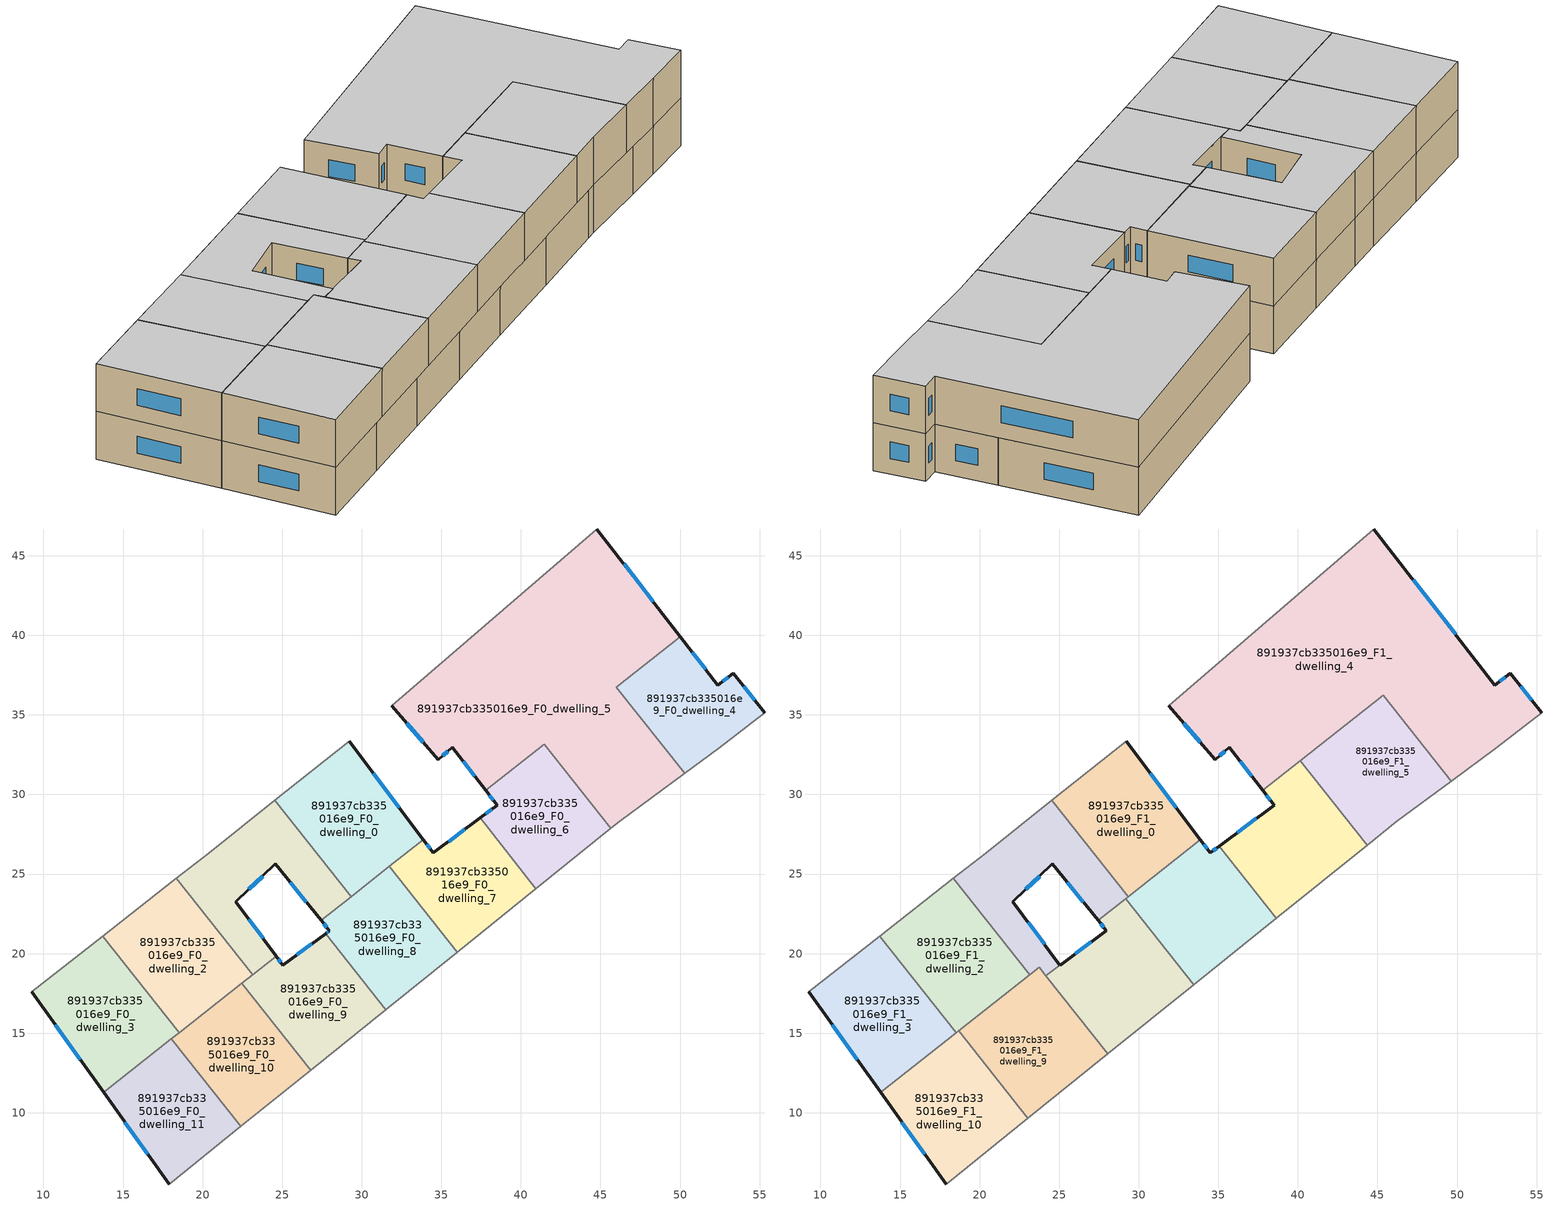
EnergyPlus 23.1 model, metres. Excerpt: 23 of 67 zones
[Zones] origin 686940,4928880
891937cb335016e9_F0_dwelling_0
 floor ground (EU_floor_Construction): 29.21,33.35 33.87,27.16 29.33,23.57 24.54,29.63 z0
 wall outside (EU_wall_Construction): 33.87,27.16 29.21,33.35 z0:3
 wall to 891937cb335016e9_F0_dwelling_1 (EU_wall_Construction): 24.54,29.63 29.33,23.57 z0:3
 wall adiabatic (EU_wall_Construction): 29.21,33.35 24.54,29.63 z0:3
 wall to 891937cb335016e9_F0_dwelling_8 (EU_wall_Construction): 29.33,23.57 31.74,25.48 z0:3
 wall to 891937cb335016e9_F0_dwelling_7 (EU_wall_Construction): 31.74,25.48 33.87,27.16 z0:3
 window (EU_Window_Construction): 32.35,29.17 30.72,31.34 z0.98:2.02
891937cb335016e9_F0_dwelling_1
 floor ground (EU_floor_Construction): 24.54,29.63 29.33,23.57 27.44,22.08 24.58,25.64 22.09,23.27 24.62,19.85 23.14,18.67 18.35,24.72 20.38,26.31 z0
 wall outside (EU_wall_Construction): 24.62,19.85 22.09,23.27 24.58,25.64 27.44,22.08 z0:3
 wall to 891937cb335016e9_F0_dwelling_2 (EU_wall_Construction): 18.35,24.72 23.14,18.67 z0:3
 wall adiabatic (EU_wall_Construction): 24.54,29.63 20.38,26.31 18.35,24.72 z0:3
 wall to 891937cb335016e9_F0_dwelling_9 (EU_wall_Construction): 23.14,18.67 24.62,19.85 z0:3
 wall to 891937cb335016e9_F0_dwelling_8 (EU_wall_Construction): 27.44,22.08 29.33,23.57 z0:3
 window (EU_Window_Construction): 25.51,24.48 26.51,23.24 / 22.9,24.04 23.77,24.87 / 23.8,20.96 22.91,22.16 z0.98:2.02
891937cb335016e9_F0_dwelling_10
 floor ground (EU_floor_Construction): 22.47,18.15 26.79,12.68 22.39,9.14 18.04,14.65 z0
 wall to 891937cb335016e9_F0_dwelling_9 (EU_wall_Construction): 26.79,12.68 22.47,18.15 z0:3
 wall adiabatic (EU_wall_Construction): 22.39,9.14 26.79,12.68 z0:3
 wall to 891937cb335016e9_F0_dwelling_11 (EU_wall_Construction): 18.04,14.65 22.39,9.14 z0:3
 wall to 891937cb335016e9_F0_dwelling_2 (EU_wall_Construction): 22.47,18.15 18.52,15.03 z0:3
 wall to 891937cb335016e9_F0_dwelling_3 (EU_wall_Construction): 18.52,15.03 18.04,14.65 z0:3
 ceiling adiabatic (EU_roof_Construction): 26.79,12.68 22.47,18.15 18.04,14.65 18.67,15.14 23.02,9.65 z3
891937cb335016e9_F0_dwelling_11
 floor ground (EU_floor_Construction): 18.04,14.65 22.39,9.14 17.89,5.52 13.78,11.28 z0
 wall outside (EU_wall_Construction): 13.78,11.28 17.89,5.52 z0:3
 wall adiabatic (EU_wall_Construction): 17.89,5.52 22.39,9.14 z0:3
 wall to 891937cb335016e9_F0_dwelling_3 (EU_wall_Construction): 18.04,14.65 13.78,11.28 z0:3
 window (EU_Window_Construction): 15.11,9.41 16.55,7.39 z0.98:2.02
891937cb335016e9_F0_dwelling_2
 floor ground (EU_floor_Construction): 18.35,24.72 23.14,18.67 18.52,15.03 13.72,21.1 z0
 wall to 891937cb335016e9_F0_dwelling_3 (EU_wall_Construction): 13.72,21.1 18.52,15.03 z0:3
 wall adiabatic (EU_wall_Construction): 18.35,24.72 13.72,21.1 z0:3
 wall to 891937cb335016e9_F0_dwelling_9 (EU_wall_Construction): 22.47,18.15 23.14,18.67 z0:3
891937cb335016e9_F0_dwelling_3
 floor ground (EU_floor_Construction): 13.72,21.1 18.52,15.03 13.78,11.28 9.26,17.6 z0
 wall outside (EU_wall_Construction): 9.26,17.6 13.78,11.28 z0:3
 wall adiabatic (EU_wall_Construction): 13.72,21.1 9.26,17.6 z0:3
 window (EU_Window_Construction): 10.73,15.55 12.31,13.33 z0.98:2.02
891937cb335016e9_F0_dwelling_4
 floor ground (EU_floor_Construction): 53.36,37.62 55.33,35.12 52.44,32.91 50.29,31.32 46,36.75 50.01,39.92 52.38,36.86 z0
 wall outside (EU_wall_Construction): 55.33,35.12 53.36,37.62 52.38,36.86 50.01,39.92 z0:3
 wall adiabatic (EU_wall_Construction): 50.29,31.32 52.44,32.91 55.33,35.12 z0:3
 wall to 891937cb335016e9_F0_dwelling_5 (EU_wall_Construction): 50.01,39.92 46,36.75 50.29,31.32 z0:3
 window (EU_Window_Construction): 54.69,35.93 54,36.81 / 51.61,37.86 50.78,38.93 / 53.04,37.37 52.7,37.11 z0.98:2.02
891937cb335016e9_F0_dwelling_5
 floor ground (EU_floor_Construction): 44.78,46.68 50.01,39.92 46,36.75 50.29,31.32 46.22,28.31 45.66,27.86 41.47,33.17 37.79,30.26 35.7,32.95 34.81,32.18 31.89,35.58 z0
 wall outside (EU_wall_Construction): 50.01,39.92 44.78,46.68 / 31.89,35.58 34.81,32.18 35.7,32.95 37.79,30.26 z0:3
 wall adiabatic (EU_wall_Construction): 45.66,27.86 46.22,28.31 50.29,31.32 / 44.78,46.68 31.89,35.58 z0:3
 wall to 891937cb335016e9_F0_dwelling_6 (EU_wall_Construction): 37.79,30.26 41.47,33.17 45.66,27.86 z0:3
 window (EU_Window_Construction): 48.31,42.12 46.48,44.48 / 36.38,32.08 37.11,31.13 / 35.1,32.43 35.41,32.7 / 32.84,34.48 33.86,33.29 z0.98:2.02
891937cb335016e9_F0_dwelling_6
 floor ground (EU_floor_Construction): 41.47,33.17 45.66,27.86 40.95,24.07 37.43,28.52 38.51,29.33 37.79,30.26 z0
 wall outside (EU_wall_Construction): 37.79,30.26 38.51,29.33 37.43,28.52 z0:3
 wall adiabatic (EU_wall_Construction): 40.95,24.07 45.66,27.86 z0:3
 wall to 891937cb335016e9_F0_dwelling_7 (EU_wall_Construction): 37.43,28.52 40.95,24.07 z0:3
 window (EU_Window_Construction): 38.16,29.07 37.78,28.79 / 38.02,29.96 38.27,29.63 z0.98:2.02
891937cb335016e9_F0_dwelling_7
 floor ground (EU_floor_Construction): 37.43,28.52 40.95,24.07 36,20.09 31.74,25.48 33.87,27.16 34.5,26.32 z0
 wall outside (EU_wall_Construction): 37.43,28.52 34.5,26.32 33.87,27.16 z0:3
 wall to 891937cb335016e9_F0_dwelling_8 (EU_wall_Construction): 31.74,25.48 36,20.09 z0:3
 wall adiabatic (EU_wall_Construction): 36,20.09 40.95,24.07 z0:3
 window (EU_Window_Construction): 34.29,26.59 34.07,26.89 / 36.48,27.81 35.45,27.04 z0.98:2.02
891937cb335016e9_F0_dwelling_8
 floor ground (EU_floor_Construction): 31.74,25.48 36,20.09 31.51,16.48 27.73,21.26 27.97,21.43 27.44,22.08 z0
 wall outside (EU_wall_Construction): 27.44,22.08 27.97,21.43 27.73,21.26 z0:3
 wall adiabatic (EU_wall_Construction): 31.51,16.48 36,20.09 z0:3
 wall to 891937cb335016e9_F0_dwelling_9 (EU_wall_Construction): 27.73,21.26 31.51,16.48 z0:3
 window (EU_Window_Construction): 27.62,21.87 27.8,21.64 / 27.89,21.37 27.81,21.31 z0.98:2.02
891937cb335016e9_F0_dwelling_9
 floor ground (EU_floor_Construction): 27.73,21.26 31.51,16.48 26.79,12.68 22.47,18.15 24.62,19.85 25.05,19.27 z0
 wall outside (EU_wall_Construction): 27.73,21.26 25.05,19.27 24.62,19.85 z0:3
 wall adiabatic (EU_wall_Construction): 26.79,12.68 31.51,16.48 z0:3
 window (EU_Window_Construction): 24.91,19.46 24.76,19.66 / 26.86,20.61 25.92,19.92 z0.98:2.02
891937cb335016e9_F1_dwelling_0
 floor to 891937cb335016e9_F0_dwelling_0 (EU_floor_Construction): 29.21,33.35 33.87,27.16 29.33,23.57 24.54,29.63 z3
 wall outside (EU_wall_Construction): 33.87,27.16 29.21,33.35 z3:6
 wall to 891937cb335016e9_F1_dwelling_1 (EU_wall_Construction): 24.54,29.63 29.33,23.57 z3:6
 wall adiabatic (EU_wall_Construction): 29.21,33.35 24.54,29.63 z3:6
 wall to 891937cb335016e9_F1_dwelling_7 (EU_wall_Construction): 29.33,23.57 33.87,27.16 z3:6
 window (EU_Window_Construction): 32.35,29.17 30.72,31.34 z3.98:5.02
 ceiling to 891937cb335016e9_F2_dwelling_0 (EU_floor_Construction): 33.87,27.16 29.21,33.35 24.54,29.63 29.33,23.57 z6
891937cb335016e9_F1_dwelling_1
 floor to 891937cb335016e9_F0_dwelling_1 (EU_floor_Construction): 24.54,29.63 29.33,23.57 27.44,22.08 24.58,25.64 22.09,23.27 24.62,19.85 23.14,18.67 18.35,24.72 20.38,26.31 z3
 floor to 891937cb335016e9_F0_dwelling_9 (EU_floor_Construction): 24.62,19.85 25.05,19.27 24.17,18.62 23.74,19.15 z3
 wall outside (EU_wall_Construction): 25.05,19.27 22.09,23.27 24.58,25.64 27.44,22.08 z3:6
 wall to 891937cb335016e9_F1_dwelling_2 (EU_wall_Construction): 18.35,24.72 23.14,18.67 z3:6
 wall adiabatic (EU_wall_Construction): 24.54,29.63 20.38,26.31 18.35,24.72 z3:6
 wall to 891937cb335016e9_F1_dwelling_8 (EU_wall_Construction): 24.17,18.62 25.05,19.27 / 27.44,22.08 29.17,23.44 z3:6
 wall to 891937cb335016e9_F1_dwelling_9 (EU_wall_Construction): 23.14,18.67 23.74,19.15 24.17,18.62 z3:6
 wall to 891937cb335016e9_F1_dwelling_7 (EU_wall_Construction): 29.17,23.44 29.33,23.57 z3:6
 window (EU_Window_Construction): 25.51,24.48 26.51,23.24 / 22.9,24.04 23.77,24.87 / 24.09,20.57 23.05,21.97 z3.98:5.02
 ceiling to 891937cb335016e9_F2_dwelling_1 (EU_floor_Construction): 27.44,22.08 29.33,23.57 24.54,29.63 20.38,26.31 18.35,24.72 23.14,18.67 23.74,19.15 24.17,18.62 25.05,19.27 22.09,23.27 24.58,25.64 z6
891937cb335016e9_F1_dwelling_10
 floor to 891937cb335016e9_F0_dwelling_11 (EU_floor_Construction): 18.04,14.65 22.39,9.14 17.89,5.52 13.78,11.28 z3
 floor to 891937cb335016e9_F0_dwelling_10 (EU_floor_Construction): 18.67,15.14 23.02,9.65 22.39,9.14 18.04,14.65 z3
 wall outside (EU_wall_Construction): 13.78,11.28 17.89,5.52 z3:6
 wall to 891937cb335016e9_F1_dwelling_9 (EU_wall_Construction): 23.02,9.65 18.67,15.14 z3:6
 wall adiabatic (EU_wall_Construction): 17.89,5.52 23.02,9.65 z3:6
 wall to 891937cb335016e9_F1_dwelling_3 (EU_wall_Construction): 18.52,15.03 13.78,11.28 z3:6
 wall to 891937cb335016e9_F1_dwelling_2 (EU_wall_Construction): 18.67,15.14 18.52,15.03 z3:6
 window (EU_Window_Construction): 15.11,9.41 16.55,7.39 z3.98:5.02
 ceiling to 891937cb335016e9_F2_dwelling_10 (EU_floor_Construction): 23.02,9.65 18.67,15.14 13.78,11.28 17.89,5.52 z6
891937cb335016e9_F1_dwelling_2
 floor to 891937cb335016e9_F0_dwelling_2 (EU_floor_Construction): 18.35,24.72 23.14,18.67 18.52,15.03 13.72,21.1 z3
 wall to 891937cb335016e9_F1_dwelling_3 (EU_wall_Construction): 13.72,21.1 18.52,15.03 z3:6
 wall adiabatic (EU_wall_Construction): 18.35,24.72 13.72,21.1 z3:6
 wall to 891937cb335016e9_F1_dwelling_9 (EU_wall_Construction): 18.67,15.15 23.14,18.67 z3:6
 ceiling to 891937cb335016e9_F2_dwelling_2 (EU_floor_Construction): 23.14,18.67 18.35,24.72 13.72,21.1 18.52,15.03 z6
891937cb335016e9_F1_dwelling_3
 floor to 891937cb335016e9_F0_dwelling_3 (EU_floor_Construction): 13.72,21.1 18.52,15.03 13.78,11.28 9.26,17.6 z3
 wall outside (EU_wall_Construction): 9.26,17.6 13.78,11.28 z3:6
 wall adiabatic (EU_wall_Construction): 13.72,21.1 9.26,17.6 z3:6
 window (EU_Window_Construction): 10.73,15.55 12.31,13.33 z3.98:5.02
 ceiling to 891937cb335016e9_F2_dwelling_3 (EU_floor_Construction): 18.52,15.03 13.72,21.1 9.26,17.6 13.78,11.28 z6
891937cb335016e9_F1_dwelling_4
 floor to 891937cb335016e9_F0_dwelling_4 (EU_floor_Construction): 53.36,37.62 55.33,35.12 52.44,32.91 50.29,31.32 46,36.75 50.01,39.92 52.38,36.86 z3
 floor to 891937cb335016e9_F0_dwelling_5 (EU_floor_Construction): 44.78,46.68 50.01,39.92 46,36.75 50.29,31.32 49.63,30.84 45.36,36.24 37.79,30.26 35.7,32.95 34.81,32.18 31.89,35.58 z3
 wall outside (EU_wall_Construction): 55.33,35.12 53.36,37.62 52.38,36.86 44.78,46.68 / 31.89,35.58 34.81,32.18 35.7,32.95 37.79,30.26 z3:6
 wall adiabatic (EU_wall_Construction): 49.63,30.84 52.44,32.91 55.33,35.12 / 44.78,46.68 31.89,35.58 z3:6
 wall to 891937cb335016e9_F1_dwelling_5 (EU_wall_Construction): 40.16,32.13 45.36,36.24 49.63,30.84 z3:6
 wall to 891937cb335016e9_F1_dwelling_6 (EU_wall_Construction): 37.79,30.26 40.16,32.13 z3:6
 window (EU_Window_Construction): 49.91,40.05 47.25,43.49 / 53.04,37.37 52.7,37.11 / 54.69,35.93 54,36.81 / 36.38,32.08 37.11,31.13 / 35.1,32.43 35.41,32.7 / 32.84,34.48 33.86,33.29 z3.98:5.02
 ceiling to 891937cb335016e9_F2_dwelling_4 (EU_floor_Construction): 52.44,32.91 55.33,35.12 53.36,37.62 52.38,36.86 44.78,46.68 31.89,35.58 34.81,32.18 35.7,32.95 37.79,30.26 45.36,36.24 49.63,30.84 z6
891937cb335016e9_F1_dwelling_5
 floor to 891937cb335016e9_F0_dwelling_5 (EU_floor_Construction): 45.36,36.24 49.63,30.84 46.22,28.31 45.66,27.86 41.47,33.17 z3
 floor to 891937cb335016e9_F0_dwelling_6 (EU_floor_Construction): 41.47,33.17 45.66,27.86 44.36,26.82 40.16,32.13 z3
 wall adiabatic (EU_wall_Construction): 44.36,26.82 46.22,28.31 49.63,30.84 z3:6
 wall to 891937cb335016e9_F1_dwelling_6 (EU_wall_Construction): 40.16,32.13 44.36,26.82 z3:6
 ceiling to 891937cb335016e9_F2_dwelling_5 (EU_floor_Construction): 46.22,28.31 49.63,30.84 45.36,36.24 40.16,32.13 44.36,26.82 z6
891937cb335016e9_F1_dwelling_6
 floor to 891937cb335016e9_F0_dwelling_6 (EU_floor_Construction): 40.16,32.13 44.36,26.82 40.95,24.07 37.43,28.52 38.51,29.33 37.79,30.26 z3
 floor to 891937cb335016e9_F0_dwelling_7 (EU_floor_Construction): 37.43,28.52 40.95,24.07 38.65,22.22 35.07,26.75 z3
 wall outside (EU_wall_Construction): 37.79,30.26 38.51,29.33 35.07,26.75 z3:6
 wall adiabatic (EU_wall_Construction): 38.65,22.22 44.36,26.82 z3:6
 wall to 891937cb335016e9_F1_dwelling_7 (EU_wall_Construction): 35.07,26.75 38.65,22.22 z3:6
 window (EU_Window_Construction): 37.39,28.49 36.19,27.59 / 38.02,29.96 38.27,29.63 z3.98:5.02
 ceiling to 891937cb335016e9_F2_dwelling_6 (EU_floor_Construction): 44.36,26.82 40.16,32.13 37.79,30.26 38.51,29.33 35.07,26.75 38.65,22.22 z6
891937cb335016e9_F1_dwelling_7
 floor to 891937cb335016e9_F0_dwelling_7 (EU_floor_Construction): 35.07,26.75 38.65,22.22 36,20.09 31.74,25.48 33.87,27.16 34.5,26.32 z3
 floor to 891937cb335016e9_F0_dwelling_8 (EU_floor_Construction): 31.74,25.48 36,20.09 33.44,18.04 29.17,23.44 z3
 wall outside (EU_wall_Construction): 35.07,26.75 34.5,26.32 33.87,27.16 z3:6
 wall to 891937cb335016e9_F1_dwelling_8 (EU_wall_Construction): 29.17,23.44 33.44,18.04 z3:6
 wall adiabatic (EU_wall_Construction): 33.44,18.04 38.65,22.22 z3:6
 window (EU_Window_Construction): 34.29,26.59 34.07,26.89 / 34.88,26.61 34.68,26.46 z3.98:5.02
 ceiling to 891937cb335016e9_F2_dwelling_7 (EU_floor_Construction): 38.65,22.22 35.07,26.75 34.5,26.32 33.87,27.16 29.17,23.44 33.44,18.04 z6
891937cb335016e9_F1_dwelling_8
 floor to 891937cb335016e9_F0_dwelling_8 (EU_floor_Construction): 29.17,23.44 33.44,18.04 31.51,16.48 27.73,21.26 27.97,21.43 27.44,22.08 z3
 floor to 891937cb335016e9_F0_dwelling_9 (EU_floor_Construction): 27.73,21.26 31.51,16.48 28.05,13.7 24.17,18.62 z3
 wall outside (EU_wall_Construction): 27.44,22.08 27.97,21.43 25.05,19.28 z3:6
 wall adiabatic (EU_wall_Construction): 28.05,13.7 33.44,18.04 z3:6
 wall to 891937cb335016e9_F1_dwelling_9 (EU_wall_Construction): 24.17,18.62 28.05,13.7 z3:6
 window (EU_Window_Construction): 27.02,20.73 26,19.98 / 27.62,21.87 27.8,21.64 z3.98:5.02
 ceiling to 891937cb335016e9_F2_dwelling_8 (EU_floor_Construction): 33.44,18.04 29.17,23.44 27.44,22.08 27.97,21.43 24.17,18.62 28.05,13.7 z6
891937cb335016e9_F1_dwelling_9
 floor adiabatic (EU_floor_Construction): 22.47,18.15 26.79,12.68 23.02,9.65 18.67,15.14 z3
 floor to 891937cb335016e9_F0_dwelling_9 (EU_floor_Construction): 23.74,19.15 28.05,13.7 26.79,12.68 22.47,18.15 z3
 wall adiabatic (EU_wall_Construction): 23.02,9.65 28.05,13.7 z3:6
 ceiling to 891937cb335016e9_F2_dwelling_9 (EU_floor_Construction): 28.05,13.7 23.74,19.15 18.67,15.14 23.02,9.65 z6
[Building]
EU S2 Campaign: North Axis=0; Terrain=City; Solar Distribution=FullExterior
[Site:Location]
Bologna: Latitude=44.5; Longitude=11.25; Time Zone=1; Elevation=37
[SizingPeriod:WeatherFileDays]
AnnualSizingPeriod: Begin Month=1; Begin Day of Month=1; End Month=12; End Day of Month=31; Day of Week for Start Day=Monday; Use Weather File Daylight Saving Period=No; Use Weather File Rain and Snow Indicators=No
[MATERIAL]
EU_InternalMass_Material: Roughness=MediumRough; Thickness=0.1; Conductivity=1; Density=1800; Specific Heat=900; Thermal Absorptance=0.9; Solar Absorptance=0.7; Visible Absorptance=0.7
[MATERIAL:NOMASS] Roughness=MediumRough; Thermal Absorptance=0.9; Solar Absorptance=0.7; Visible Absorptance=0.7
Name | Thermal Resistance
EU_wall_NoMass | 0.905828
EU_roof_NoMass | 0.37593
EU_floor_NoMass | 0.67114
[WINDOWMATERIAL:SIMPLEGLAZINGSYSTEM]
EU_Window_SimpleGlazing: UFactor=4.52486; Solar Heat Gain Coefficient=0.85; Visible Transmittance=0.85
[CONSTRUCTION]
EU_wall_Construction: EU_wall_NoMass
EU_roof_Construction: EU_roof_NoMass
EU_floor_Construction: EU_floor_NoMass
EU_Window_Construction: EU_Window_SimpleGlazing
EU_InternalMass_Construction: EU_InternalMass_Material
[ZONE] Type=1; Multiplier=1; Ceiling Height=autocalculate; Floor Area=autocalculate; Part of Total Floor Area=Yes
Name | Volume
891937cb335016e9_F0_dwelling_0; 891937cb335016e9_F1_dwelling_0 | 136.332
891937cb335016e9_F0_dwelling_1 | 136.299
891937cb335016e9_F1_dwelling_1 | 138.624
891937cb335016e9_F0_dwelling_10; 891937cb335016e9_F0_dwelling_11 | 118.37
891937cb335016e9_F1_dwelling_10 | 135.276
891937cb335016e9_F0_dwelling_2; 891937cb335016e9_F1_dwelling_2 | 136.323
891937cb335016e9_F0_dwelling_3; 891937cb335016e9_F1_dwelling_3 | 136.298
891937cb335016e9_F0_dwelling_4; 891937cb335016e9_F0_dwelling_6 | 118.361
891937cb335016e9_F1_dwelling_4 | 537.005
891937cb335016e9_F0_dwelling_5 | 520.091
891937cb335016e9_F1_dwelling_5 | 135.266
891937cb335016e9_F1_dwelling_6 | 135.267
891937cb335016e9_F0_dwelling_7 | 118.369
891937cb335016e9_F1_dwelling_7 | 135.281
891937cb335016e9_F0_dwelling_8; 891937cb335016e9_F0_dwelling_9 | 118.362
891937cb335016e9_F1_dwelling_8 | 132.911
891937cb335016e9_F1_dwelling_9 | 135.29
[INTERNALMASS] Construction=EU_InternalMass_Construction
Name | Zone or ZoneList | Surface Area
891937cb335016e9_F0_dwelling_0_EU_InternalMass | 891937cb335016e9_F0_dwelling_0 | 45.4436
891937cb335016e9_F0_dwelling_1_EU_InternalMass | 891937cb335016e9_F0_dwelling_1 | 45.4353
891937cb335016e9_F0_dwelling_2_EU_InternalMass | 891937cb335016e9_F0_dwelling_2 | 45.4411
891937cb335016e9_F0_dwelling_3_EU_InternalMass | 891937cb335016e9_F0_dwelling_3 | 45.4329
891937cb335016e9_F0_dwelling_4_EU_InternalMass | 891937cb335016e9_F0_dwelling_4 | 39.4535
891937cb335016e9_F0_dwelling_5_EU_InternalMass | 891937cb335016e9_F0_dwelling_5 | 173.363
891937cb335016e9_F0_dwelling_6_EU_InternalMass | 891937cb335016e9_F0_dwelling_6 | 39.4537
891937cb335016e9_F0_dwelling_7_EU_InternalMass | 891937cb335016e9_F0_dwelling_7 | 39.4561
891937cb335016e9_F0_dwelling_8_EU_InternalMass | 891937cb335016e9_F0_dwelling_8 | 39.4541
891937cb335016e9_F0_dwelling_9_EU_InternalMass | 891937cb335016e9_F0_dwelling_9 | 39.4545
891937cb335016e9_F0_dwelling_10_EU_InternalMass | 891937cb335016e9_F0_dwelling_10 | 39.4567
891937cb335016e9_F0_dwelling_11_EU_InternalMass | 891937cb335016e9_F0_dwelling_11 | 39.4566
891937cb335016e9_F1_dwelling_0_EU_InternalMass | 891937cb335016e9_F1_dwelling_0 | 45.4436
891937cb335016e9_F1_dwelling_1_EU_InternalMass | 891937cb335016e9_F1_dwelling_1 | 46.2111
891937cb335016e9_F1_dwelling_2_EU_InternalMass | 891937cb335016e9_F1_dwelling_2 | 45.4411
891937cb335016e9_F1_dwelling_3_EU_InternalMass | 891937cb335016e9_F1_dwelling_3 | 45.4329
891937cb335016e9_F1_dwelling_4_EU_InternalMass | 891937cb335016e9_F1_dwelling_4 | 179
891937cb335016e9_F1_dwelling_5_EU_InternalMass | 891937cb335016e9_F1_dwelling_5 | 45.0889
891937cb335016e9_F1_dwelling_6_EU_InternalMass | 891937cb335016e9_F1_dwelling_6 | 45.0887
891937cb335016e9_F1_dwelling_7_EU_InternalMass | 891937cb335016e9_F1_dwelling_7 | 45.0937
891937cb335016e9_F1_dwelling_8_EU_InternalMass | 891937cb335016e9_F1_dwelling_8 | 44.3057
891937cb335016e9_F1_dwelling_9_EU_InternalMass | 891937cb335016e9_F1_dwelling_9 | 45.0968
891937cb335016e9_F1_dwelling_10_EU_InternalMass | 891937cb335016e9_F1_dwelling_10 | 45.0922
[OTHEREQUIPMENT] Fuel Type=Electricity; Design Level Calculation Method=Watts/Area; Power per Zone Floor Area=1; Fraction Latent=0; Fraction Radiant=0; Fraction Lost=0; Carbon Dioxide Generation Rate=0; EndUse Subcategory=EU_Step8_InternalGains
Name | Zone or ZoneList or Space or SpaceList | Schedule
EU_Step8_InternalGain_891937cb335016e9_F0_dwelling_0_f000 | 891937cb335016e9_F0_dwelling_0 | EU_Step8_GainSchedule_891937cb335016e9_F0_dwelling_0_f000
EU_Step8_InternalGain_891937cb335016e9_F0_dwelling_1_f000 | 891937cb335016e9_F0_dwelling_1 | EU_Step8_GainSchedule_891937cb335016e9_F0_dwelling_1_f000
EU_Step8_InternalGain_891937cb335016e9_F0_dwelling_2_f000 | 891937cb335016e9_F0_dwelling_2 | EU_Step8_GainSchedule_891937cb335016e9_F0_dwelling_2_f000
EU_Step8_InternalGain_891937cb335016e9_F0_dwelling_3_f000 | 891937cb335016e9_F0_dwelling_3 | EU_Step8_GainSchedule_891937cb335016e9_F0_dwelling_3_f000
EU_Step8_InternalGain_891937cb335016e9_F0_dwelling_4_f000 | 891937cb335016e9_F0_dwelling_4 | EU_Step8_GainSchedule_891937cb335016e9_F0_dwelling_4_f000
EU_Step8_InternalGain_891937cb335016e9_F0_dwelling_5_f000 | 891937cb335016e9_F0_dwelling_5 | EU_Step8_GainSchedule_891937cb335016e9_F0_dwelling_5_f000
EU_Step8_InternalGain_891937cb335016e9_F0_dwelling_6_f000 | 891937cb335016e9_F0_dwelling_6 | EU_Step8_GainSchedule_891937cb335016e9_F0_dwelling_6_f000
EU_Step8_InternalGain_891937cb335016e9_F0_dwelling_7_f000 | 891937cb335016e9_F0_dwelling_7 | EU_Step8_GainSchedule_891937cb335016e9_F0_dwelling_7_f000
EU_Step8_InternalGain_891937cb335016e9_F0_dwelling_8_f000 | 891937cb335016e9_F0_dwelling_8 | EU_Step8_GainSchedule_891937cb335016e9_F0_dwelling_8_f000
EU_Step8_InternalGain_891937cb335016e9_F0_dwelling_9_f000 | 891937cb335016e9_F0_dwelling_9 | EU_Step8_GainSchedule_891937cb335016e9_F0_dwelling_9_f000
EU_Step8_InternalGain_891937cb335016e9_F0_dwelling_10_f000 | 891937cb335016e9_F0_dwelling_10 | EU_Step8_GainSchedule_891937cb335016e9_F0_dwelling_10_f000
EU_Step8_InternalGain_891937cb335016e9_F0_dwelling_11_f000 | 891937cb335016e9_F0_dwelling_11 | EU_Step8_GainSchedule_891937cb335016e9_F0_dwelling_11_f000
EU_Step8_InternalGain_891937cb335016e9_F1_dwelling_0_f000 | 891937cb335016e9_F1_dwelling_0 | EU_Step8_GainSchedule_891937cb335016e9_F1_dwelling_0_f000
EU_Step8_InternalGain_891937cb335016e9_F1_dwelling_1_f000 | 891937cb335016e9_F1_dwelling_1 | EU_Step8_GainSchedule_891937cb335016e9_F1_dwelling_1_f000
EU_Step8_InternalGain_891937cb335016e9_F1_dwelling_2_f000 | 891937cb335016e9_F1_dwelling_2 | EU_Step8_GainSchedule_891937cb335016e9_F1_dwelling_2_f000
EU_Step8_InternalGain_891937cb335016e9_F1_dwelling_3_f000 | 891937cb335016e9_F1_dwelling_3 | EU_Step8_GainSchedule_891937cb335016e9_F1_dwelling_3_f000
EU_Step8_InternalGain_891937cb335016e9_F1_dwelling_4_f000 | 891937cb335016e9_F1_dwelling_4 | EU_Step8_GainSchedule_891937cb335016e9_F1_dwelling_4_f000
EU_Step8_InternalGain_891937cb335016e9_F1_dwelling_5_f000 | 891937cb335016e9_F1_dwelling_5 | EU_Step8_GainSchedule_891937cb335016e9_F1_dwelling_5_f000
EU_Step8_InternalGain_891937cb335016e9_F1_dwelling_6_f000 | 891937cb335016e9_F1_dwelling_6 | EU_Step8_GainSchedule_891937cb335016e9_F1_dwelling_6_f000
EU_Step8_InternalGain_891937cb335016e9_F1_dwelling_7_f000 | 891937cb335016e9_F1_dwelling_7 | EU_Step8_GainSchedule_891937cb335016e9_F1_dwelling_7_f000
EU_Step8_InternalGain_891937cb335016e9_F1_dwelling_8_f000 | 891937cb335016e9_F1_dwelling_8 | EU_Step8_GainSchedule_891937cb335016e9_F1_dwelling_8_f000
EU_Step8_InternalGain_891937cb335016e9_F1_dwelling_9_f000 | 891937cb335016e9_F1_dwelling_9 | EU_Step8_GainSchedule_891937cb335016e9_F1_dwelling_9_f000
EU_Step8_InternalGain_891937cb335016e9_F1_dwelling_10_f000 | 891937cb335016e9_F1_dwelling_10 | EU_Step8_GainSchedule_891937cb335016e9_F1_dwelling_10_f000
[ZONEVENTILATION:DESIGNFLOWRATE] Schedule=EU_AlwaysOn; Design Flow Rate Calculation Method=AirChanges/Hour; Air Changes per Hour=0.73129; Ventilation Type=Natural; Fan Pressure Rise=0; Fan Total Efficiency=1; Constant Term Coefficient=1; Temperature Term Coefficient=0; Velocity Term Coefficient=0; Velocity Squared Term Coefficient=0; Minimum Indoor Temperature=-100; Maximum Indoor Temperature=100; Delta Temperature=-100; Minimum Outdoor Temperature=-100; Maximum Outdoor Temperature=100; Maximum Wind Speed=40
Name | Zone or ZoneList or Space or SpaceList
EU_ConstantAir_891937cb335016e9_F0_dwelling_0 | 891937cb335016e9_F0_dwelling_0
EU_ConstantAir_891937cb335016e9_F0_dwelling_1 | 891937cb335016e9_F0_dwelling_1
EU_ConstantAir_891937cb335016e9_F0_dwelling_2 | 891937cb335016e9_F0_dwelling_2
EU_ConstantAir_891937cb335016e9_F0_dwelling_3 | 891937cb335016e9_F0_dwelling_3
EU_ConstantAir_891937cb335016e9_F0_dwelling_4 | 891937cb335016e9_F0_dwelling_4
EU_ConstantAir_891937cb335016e9_F0_dwelling_5 | 891937cb335016e9_F0_dwelling_5
EU_ConstantAir_891937cb335016e9_F0_dwelling_6 | 891937cb335016e9_F0_dwelling_6
EU_ConstantAir_891937cb335016e9_F0_dwelling_7 | 891937cb335016e9_F0_dwelling_7
EU_ConstantAir_891937cb335016e9_F0_dwelling_8 | 891937cb335016e9_F0_dwelling_8
EU_ConstantAir_891937cb335016e9_F0_dwelling_9 | 891937cb335016e9_F0_dwelling_9
EU_ConstantAir_891937cb335016e9_F0_dwelling_10 | 891937cb335016e9_F0_dwelling_10
EU_ConstantAir_891937cb335016e9_F0_dwelling_11 | 891937cb335016e9_F0_dwelling_11
EU_ConstantAir_891937cb335016e9_F1_dwelling_0 | 891937cb335016e9_F1_dwelling_0
EU_ConstantAir_891937cb335016e9_F1_dwelling_1 | 891937cb335016e9_F1_dwelling_1
EU_ConstantAir_891937cb335016e9_F1_dwelling_2 | 891937cb335016e9_F1_dwelling_2
EU_ConstantAir_891937cb335016e9_F1_dwelling_3 | 891937cb335016e9_F1_dwelling_3
EU_ConstantAir_891937cb335016e9_F1_dwelling_4 | 891937cb335016e9_F1_dwelling_4
EU_ConstantAir_891937cb335016e9_F1_dwelling_5 | 891937cb335016e9_F1_dwelling_5
EU_ConstantAir_891937cb335016e9_F1_dwelling_6 | 891937cb335016e9_F1_dwelling_6
EU_ConstantAir_891937cb335016e9_F1_dwelling_7 | 891937cb335016e9_F1_dwelling_7
EU_ConstantAir_891937cb335016e9_F1_dwelling_8 | 891937cb335016e9_F1_dwelling_8
EU_ConstantAir_891937cb335016e9_F1_dwelling_9 | 891937cb335016e9_F1_dwelling_9
EU_ConstantAir_891937cb335016e9_F1_dwelling_10 | 891937cb335016e9_F1_dwelling_10
[HVACTEMPLATE:THERMOSTAT] Constant Heating Setpoint=20; Constant Cooling Setpoint=50
EU_HeatOnly_891937cb335016e9_F0_dwelling_0; EU_HeatOnly_891937cb335016e9_F0_dwelling_1; EU_HeatOnly_891937cb335016e9_F0_dwelling_2; EU_HeatOnly_891937cb335016e9_F0_dwelling_3; EU_HeatOnly_891937cb335016e9_F0_dwelling_4; EU_HeatOnly_891937cb335016e9_F0_dwelling_5; EU_HeatOnly_891937cb335016e9_F0_dwelling_6; EU_HeatOnly_891937cb335016e9_F0_dwelling_7; EU_HeatOnly_891937cb335016e9_F0_dwelling_8; EU_HeatOnly_891937cb335016e9_F0_dwelling_9; EU_HeatOnly_891937cb335016e9_F0_dwelling_10; EU_HeatOnly_891937cb335016e9_F0_dwelling_11; EU_HeatOnly_891937cb335016e9_F1_dwelling_0; EU_HeatOnly_891937cb335016e9_F1_dwelling_1; EU_HeatOnly_891937cb335016e9_F1_dwelling_2; EU_HeatOnly_891937cb335016e9_F1_dwelling_3; EU_HeatOnly_891937cb335016e9_F1_dwelling_4; EU_HeatOnly_891937cb335016e9_F1_dwelling_5; EU_HeatOnly_891937cb335016e9_F1_dwelling_6; EU_HeatOnly_891937cb335016e9_F1_dwelling_7; EU_HeatOnly_891937cb335016e9_F1_dwelling_8; EU_HeatOnly_891937cb335016e9_F1_dwelling_9; EU_HeatOnly_891937cb335016e9_F1_dwelling_10; EU_HeatOnly_891937cb335016e9_F2_dwelling_0; EU_HeatOnly_891937cb335016e9_F2_dwelling_1; EU_HeatOnly_891937cb335016e9_F2_dwelling_2; EU_HeatOnly_891937cb335016e9_F2_dwelling_3; EU_HeatOnly_891937cb335016e9_F2_dwelling_4; EU_HeatOnly_891937cb335016e9_F2_dwelling_5; EU_HeatOnly_891937cb335016e9_F2_dwelling_6; EU_HeatOnly_891937cb335016e9_F2_dwelling_7; EU_HeatOnly_891937cb335016e9_F2_dwelling_8; EU_HeatOnly_891937cb335016e9_F2_dwelling_9; EU_HeatOnly_891937cb335016e9_F2_dwelling_10; EU_HeatOnly_891937cb335016e9_F3_dwelling_0; EU_HeatOnly_891937cb335016e9_F3_dwelling_1; EU_HeatOnly_891937cb335016e9_F3_dwelling_2; EU_HeatOnly_891937cb335016e9_F3_dwelling_3; EU_HeatOnly_891937cb335016e9_F3_dwelling_4; EU_HeatOnly_891937cb335016e9_F3_dwelling_5; EU_HeatOnly_891937cb335016e9_F3_dwelling_6; EU_HeatOnly_891937cb335016e9_F3_dwelling_7; EU_HeatOnly_891937cb335016e9_F3_dwelling_8; EU_HeatOnly_891937cb335016e9_F3_dwelling_9; EU_HeatOnly_891937cb335016e9_F3_dwelling_10; EU_HeatOnly_891937cb335016e9_F4_dwelling_0; EU_HeatOnly_891937cb335016e9_F4_dwelling_1; EU_HeatOnly_891937cb335016e9_F4_dwelling_2; EU_HeatOnly_891937cb335016e9_F4_dwelling_3; EU_HeatOnly_891937cb335016e9_F4_dwelling_4; EU_HeatOnly_891937cb335016e9_F4_dwelling_5; EU_HeatOnly_891937cb335016e9_F4_dwelling_6; EU_HeatOnly_891937cb335016e9_F4_dwelling_7; EU_HeatOnly_891937cb335016e9_F4_dwelling_8; EU_HeatOnly_891937cb335016e9_F4_dwelling_9; EU_HeatOnly_891937cb335016e9_F4_dwelling_10; EU_HeatOnly_891937cb335016e9_F5_dwelling_0; EU_HeatOnly_891937cb335016e9_F5_dwelling_1; EU_HeatOnly_891937cb335016e9_F5_dwelling_2; EU_HeatOnly_891937cb335016e9_F5_dwelling_3; EU_HeatOnly_891937cb335016e9_F5_dwelling_4; EU_HeatOnly_891937cb335016e9_F5_dwelling_5; EU_HeatOnly_891937cb335016e9_F5_dwelling_6; EU_HeatOnly_891937cb335016e9_F5_dwelling_7; EU_HeatOnly_891937cb335016e9_F5_dwelling_8; EU_HeatOnly_891937cb335016e9_F5_dwelling_9; EU_HeatOnly_891937cb335016e9_F5_dwelling_10
[HVACTEMPLATE:ZONE:IDEALLOADSAIRSYSTEM] System Availability Schedule=EU_AlwaysOn; Maximum Heating Supply Air Temperature=50; Minimum Cooling Supply Air Temperature=13; Maximum Heating Supply Air Humidity Ratio=0.0156; Minimum Cooling Supply Air Humidity Ratio=0.0077; Heating Limit=NoLimit; Cooling Limit=NoLimit; Heating Availability Schedule=EU_AlwaysOn; Cooling Availability Schedule=EU_CoolingOff; Dehumidification Control Type=ConstantSensibleHeatRatio; Cooling Sensible Heat Ratio=0.7; Dehumidification Setpoint=60; Humidification Control Type=None; Humidification Setpoint=30; Outdoor Air Method=None; Outdoor Air Flow Rate per Person=0.00944; Outdoor Air Flow Rate per Zone Floor Area=0; Outdoor Air Flow Rate per Zone=0; Demand Controlled Ventilation Type=None; Outdoor Air Economizer Type=NoEconomizer; Heat Recovery Type=None; Sensible Heat Recovery Effectiveness=0.7; Latent Heat Recovery Effectiveness=0.65
Name | Template Thermostat
891937cb335016e9_F0_dwelling_0 | EU_HeatOnly_891937cb335016e9_F0_dwelling_0
891937cb335016e9_F0_dwelling_1 | EU_HeatOnly_891937cb335016e9_F0_dwelling_1
891937cb335016e9_F0_dwelling_2 | EU_HeatOnly_891937cb335016e9_F0_dwelling_2
891937cb335016e9_F0_dwelling_3 | EU_HeatOnly_891937cb335016e9_F0_dwelling_3
891937cb335016e9_F0_dwelling_4 | EU_HeatOnly_891937cb335016e9_F0_dwelling_4
891937cb335016e9_F0_dwelling_5 | EU_HeatOnly_891937cb335016e9_F0_dwelling_5
891937cb335016e9_F0_dwelling_6 | EU_HeatOnly_891937cb335016e9_F0_dwelling_6
891937cb335016e9_F0_dwelling_7 | EU_HeatOnly_891937cb335016e9_F0_dwelling_7
891937cb335016e9_F0_dwelling_8 | EU_HeatOnly_891937cb335016e9_F0_dwelling_8
891937cb335016e9_F0_dwelling_9 | EU_HeatOnly_891937cb335016e9_F0_dwelling_9
891937cb335016e9_F0_dwelling_10 | EU_HeatOnly_891937cb335016e9_F0_dwelling_10
891937cb335016e9_F0_dwelling_11 | EU_HeatOnly_891937cb335016e9_F0_dwelling_11
891937cb335016e9_F1_dwelling_0 | EU_HeatOnly_891937cb335016e9_F1_dwelling_0
891937cb335016e9_F1_dwelling_1 | EU_HeatOnly_891937cb335016e9_F1_dwelling_1
891937cb335016e9_F1_dwelling_2 | EU_HeatOnly_891937cb335016e9_F1_dwelling_2
891937cb335016e9_F1_dwelling_3 | EU_HeatOnly_891937cb335016e9_F1_dwelling_3
891937cb335016e9_F1_dwelling_4 | EU_HeatOnly_891937cb335016e9_F1_dwelling_4
891937cb335016e9_F1_dwelling_5 | EU_HeatOnly_891937cb335016e9_F1_dwelling_5
891937cb335016e9_F1_dwelling_6 | EU_HeatOnly_891937cb335016e9_F1_dwelling_6
891937cb335016e9_F1_dwelling_7 | EU_HeatOnly_891937cb335016e9_F1_dwelling_7
891937cb335016e9_F1_dwelling_8 | EU_HeatOnly_891937cb335016e9_F1_dwelling_8
891937cb335016e9_F1_dwelling_9 | EU_HeatOnly_891937cb335016e9_F1_dwelling_9
891937cb335016e9_F1_dwelling_10 | EU_HeatOnly_891937cb335016e9_F1_dwelling_10
[SIZING:ZONE] Zone Cooling Design Supply Air Temperature Input Method=SupplyAirTemperature; Zone Cooling Design Supply Air Temperature=13; Zone Heating Design Supply Air Temperature Input Method=SupplyAirTemperature; Zone Heating Design Supply Air Temperature=50; Zone Cooling Design Supply Air Humidity Ratio=0.008; Zone Heating Design Supply Air Humidity Ratio=0.008; Cooling Design Air Flow Method=DesignDay; Cooling Design Air Flow Rate=0; Cooling Minimum Air Flow per Zone Floor Area=0.000762; Cooling Minimum Air Flow=0; Cooling Minimum Air Flow Fraction=0.2; Heating Design Air Flow Method=DesignDay; Heating Design Air Flow Rate=0; Heating Maximum Air Flow per Zone Floor Area=0.002032; Heating Maximum Air Flow=0.141576; Heating Maximum Air Flow Fraction=0.3; Account for Dedicated Outdoor Air System=No; Dedicated Outdoor Air System Control Strategy=NeutralSupplyAir; Dedicated Outdoor Air Low Setpoint Temperature for Design=autosize; Dedicated Outdoor Air High Setpoint Temperature for Design=autosize; Zone Load Sizing Method=Sensible Load Only No Latent Load; Zone Latent Cooling Design Supply Air Humidity Ratio Input Method=HumidityRatioDifference; Zone Cooling Design Supply Air Humidity Ratio Difference=0.005; Zone Latent Heating Design Supply Air Humidity Ratio Input Method=HumidityRatioDifference; Zone Humidification Design Supply Air Humidity Ratio Difference=0.005
891937cb335016e9_F0_dwelling_0; 891937cb335016e9_F0_dwelling_1; 891937cb335016e9_F0_dwelling_2; 891937cb335016e9_F0_dwelling_3; 891937cb335016e9_F0_dwelling_4; 891937cb335016e9_F0_dwelling_5; 891937cb335016e9_F0_dwelling_6; 891937cb335016e9_F0_dwelling_7; 891937cb335016e9_F0_dwelling_8; 891937cb335016e9_F0_dwelling_9; 891937cb335016e9_F0_dwelling_10; 891937cb335016e9_F0_dwelling_11; 891937cb335016e9_F1_dwelling_0; 891937cb335016e9_F1_dwelling_1; 891937cb335016e9_F1_dwelling_2; 891937cb335016e9_F1_dwelling_3; 891937cb335016e9_F1_dwelling_4; 891937cb335016e9_F1_dwelling_5; 891937cb335016e9_F1_dwelling_6; 891937cb335016e9_F1_dwelling_7; 891937cb335016e9_F1_dwelling_8; 891937cb335016e9_F1_dwelling_9; 891937cb335016e9_F1_dwelling_10
[SCHEDULE:CONSTANT]
Name | Hourly Value
EU_AlwaysOn | 1
EU_CoolingOff | 0
[SCHEDULE:FILE] Column Number=1; Rows to Skip at Top=0; Number of Hours of Data=8760; Column Separator=Comma; Interpolate to Timestep=No; Minutes per Item=60; Adjust Schedule for Daylight Savings=Yes
Name | File
EU_Step8_GainSchedule_891937cb335016e9_F0_dwelling_0_f000 | ../../schedules/891937cb335016e9/891937cb335016e9_F0_dwelling_0_f000_gain.csv
EU_Step8_GainSchedule_891937cb335016e9_F0_dwelling_1_f000 | ../../schedules/891937cb335016e9/891937cb335016e9_F0_dwelling_1_f000_gain.csv
EU_Step8_GainSchedule_891937cb335016e9_F0_dwelling_2_f000 | ../../schedules/891937cb335016e9/891937cb335016e9_F0_dwelling_2_f000_gain.csv
EU_Step8_GainSchedule_891937cb335016e9_F0_dwelling_3_f000 | ../../schedules/891937cb335016e9/891937cb335016e9_F0_dwelling_3_f000_gain.csv
EU_Step8_GainSchedule_891937cb335016e9_F0_dwelling_4_f000 | ../../schedules/891937cb335016e9/891937cb335016e9_F0_dwelling_4_f000_gain.csv
EU_Step8_GainSchedule_891937cb335016e9_F0_dwelling_5_f000 | ../../schedules/891937cb335016e9/891937cb335016e9_F0_dwelling_5_f000_gain.csv
EU_Step8_GainSchedule_891937cb335016e9_F0_dwelling_6_f000 | ../../schedules/891937cb335016e9/891937cb335016e9_F0_dwelling_6_f000_gain.csv
EU_Step8_GainSchedule_891937cb335016e9_F0_dwelling_7_f000 | ../../schedules/891937cb335016e9/891937cb335016e9_F0_dwelling_7_f000_gain.csv
EU_Step8_GainSchedule_891937cb335016e9_F0_dwelling_8_f000 | ../../schedules/891937cb335016e9/891937cb335016e9_F0_dwelling_8_f000_gain.csv
EU_Step8_GainSchedule_891937cb335016e9_F0_dwelling_9_f000 | ../../schedules/891937cb335016e9/891937cb335016e9_F0_dwelling_9_f000_gain.csv
EU_Step8_GainSchedule_891937cb335016e9_F0_dwelling_10_f000 | ../../schedules/891937cb335016e9/891937cb335016e9_F0_dwelling_10_f000_gain.csv
EU_Step8_GainSchedule_891937cb335016e9_F0_dwelling_11_f000 | ../../schedules/891937cb335016e9/891937cb335016e9_F0_dwelling_11_f000_gain.csv
EU_Step8_GainSchedule_891937cb335016e9_F1_dwelling_0_f000 | ../../schedules/891937cb335016e9/891937cb335016e9_F1_dwelling_0_f000_gain.csv
EU_Step8_GainSchedule_891937cb335016e9_F1_dwelling_1_f000 | ../../schedules/891937cb335016e9/891937cb335016e9_F1_dwelling_1_f000_gain.csv
EU_Step8_GainSchedule_891937cb335016e9_F1_dwelling_2_f000 | ../../schedules/891937cb335016e9/891937cb335016e9_F1_dwelling_2_f000_gain.csv
EU_Step8_GainSchedule_891937cb335016e9_F1_dwelling_3_f000 | ../../schedules/891937cb335016e9/891937cb335016e9_F1_dwelling_3_f000_gain.csv
EU_Step8_GainSchedule_891937cb335016e9_F1_dwelling_4_f000 | ../../schedules/891937cb335016e9/891937cb335016e9_F1_dwelling_4_f000_gain.csv
EU_Step8_GainSchedule_891937cb335016e9_F1_dwelling_5_f000 | ../../schedules/891937cb335016e9/891937cb335016e9_F1_dwelling_5_f000_gain.csv
EU_Step8_GainSchedule_891937cb335016e9_F1_dwelling_6_f000 | ../../schedules/891937cb335016e9/891937cb335016e9_F1_dwelling_6_f000_gain.csv
EU_Step8_GainSchedule_891937cb335016e9_F1_dwelling_7_f000 | ../../schedules/891937cb335016e9/891937cb335016e9_F1_dwelling_7_f000_gain.csv
EU_Step8_GainSchedule_891937cb335016e9_F1_dwelling_8_f000 | ../../schedules/891937cb335016e9/891937cb335016e9_F1_dwelling_8_f000_gain.csv
EU_Step8_GainSchedule_891937cb335016e9_F1_dwelling_9_f000 | ../../schedules/891937cb335016e9/891937cb335016e9_F1_dwelling_9_f000_gain.csv
EU_Step8_GainSchedule_891937cb335016e9_F1_dwelling_10_f000 | ../../schedules/891937cb335016e9/891937cb335016e9_F1_dwelling_10_f000_gain.csv
